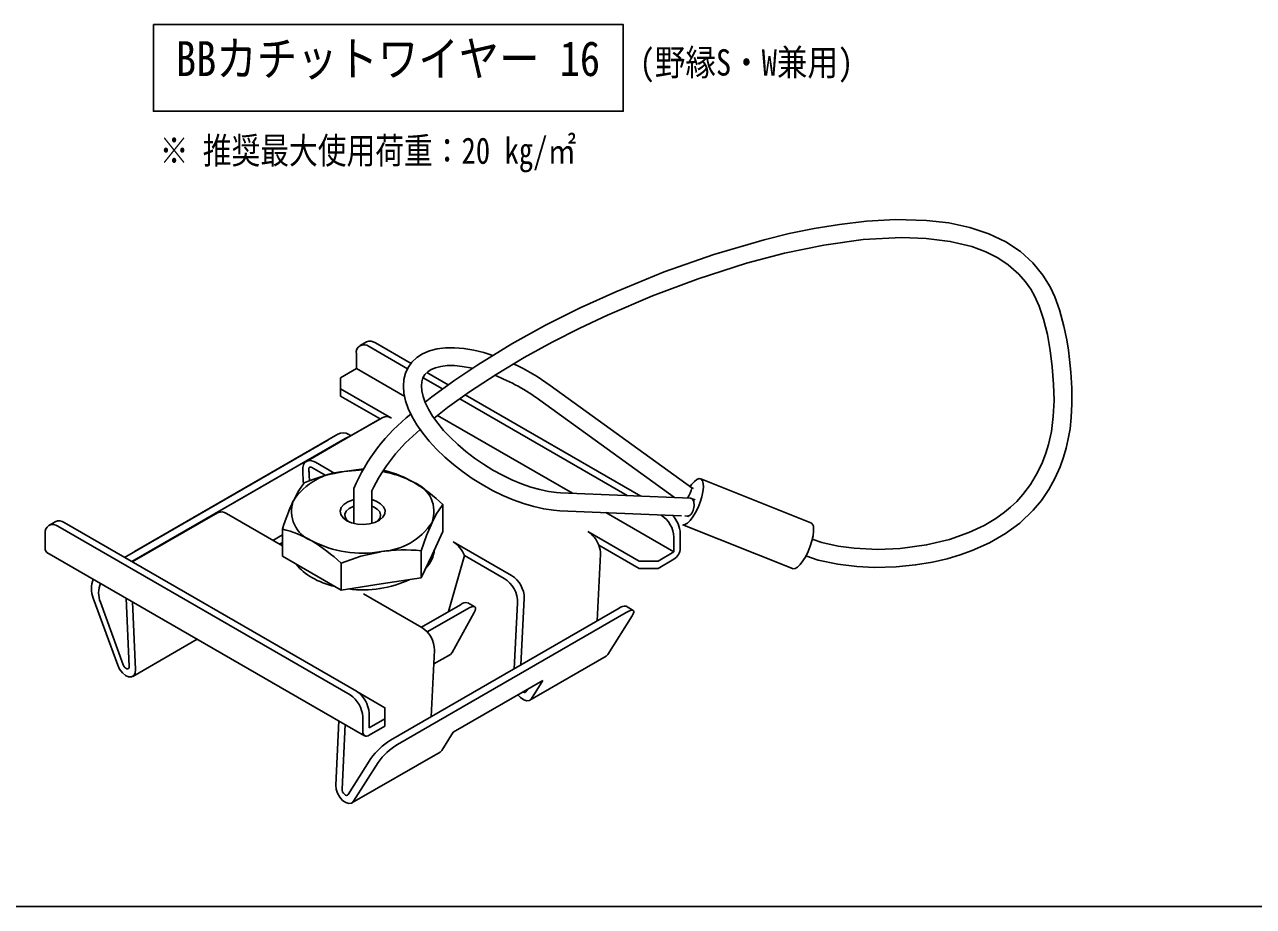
# Model space of a CAD drawing. Units: millimetres on the paper. Extents: x -142 to 140, y -97 to 98.
# Drawn here: x -45.6 to 22.8, y -96.8 to -47.7 of the extents above; entities that cross this region are included whole.
import ezdxf
from ezdxf.enums import TextEntityAlignment as Align

# ---------------------------------------------------------------- set-up
doc = ezdxf.new("R2010")
doc.units = ezdxf.units.MM
doc.layers.add('0-0_文字･図枠･寸法', color=7, linetype='Continuous')
doc.layers.add('0-2_BBカチットワイヤー', color=7, linetype='Continuous')
doc.styles.add('ＭＳ ゴシック', font='')
doc.styles.get('ＭＳ ゴシック').set_extended_font_data('MS Gothic')

msp = doc.modelspace()

# ---------------------------------------------------------------- linework, layer by layer
at = {"layer": '0-0_文字･図枠･寸法'}
msp.add_line((-142.064, -96.769), (139.936, -96.769), dxfattribs=at)
msp.add_lwpolyline([(-38.382, -47.697), (-38.382, -52.523), (-12.238, -52.523), (-12.238, -47.697)], close=True, dxfattribs=at)
at = {"layer": '0-2_BBカチットワイヤー'}
for p, q in [((-26.528, -65.358), (-26.882, -65.562)), ((-26.382, -65.611), (-24.24, -66.848)), ((-24.047, -66.551), (-26.028, -65.407)), ((-27.089, -66.019), (-27.089, -66.836)), ((-27.089, -66.836), (-27.973, -67.346)), ((-27.089, -66.836), (-24.399, -68.389)), ((-23.375, -67.347), (-22.288, -67.974)), ((-21.976, -67.746), (-23.162, -67.062)), ((-27.973, -68.367), (-27.973, -67.959)), ((-27.973, -68.367), (-25.77, -69.638)), ((-11.253, -73.937), (-21.023, -68.297)), ((-8.418, -73.474), (-16.293, -67.785)), ((-21.338, -68.523), (-12.015, -73.905)), ((-16.879, -68.595), (-9.378, -74.014)), ((-25.77, -69.638), (-29.303, -71.678)), ((-25.623, -69.554), (-27.42, -70.591)), ((-22.569, -69.445), (-15.062, -73.779)), ((-28.68, -70.816), (-39.993, -77.347)), ((-28.331, -71.078), (-39.592, -77.579)), ((-28.117, -70.492), (-39.43, -77.023)), ((-27.716, -70.723), (-39.029, -77.254)), ((-28.308, -71.104), (-29.866, -72.003)), ((-27.39, -70.573), (-27.506, -70.506)), ((-29.73, -72.457), (-29.7, -73.095)), ((-28.787, -72.795), (-29.562, -72.348)), ((-28.286, -72.676), (-29.366, -72.053)), ((-26.692, -72.427), (-27.761, -72.564)), ((-26.721, -72.478), (-27.761, -72.564)), ((-30.04, -73.188), (-30.072, -72.507)), ((-25.529, -72.514), (-25.59, -72.511)), ((-1.792, -75.418), (-7.923, -72.972)), ((-27.235, -73.517), (-27.235, -74.387)), ((-26.235, -74.387), (-26.235, -73.625)), ((-8.492, -74.051), (-15.722, -73.751)), ((-8.327, -73.51), (-8.419, -73.474)), ((-27.235, -74.387), (-27.235, -75.457)), ((-26.235, -75.457), (-26.235, -74.387)), ((-22.271, -75.909), (-22.271, -74.404)), ((-8.239, -74.143), (-8.445, -74.061)), ((-34.815, -74.86), (-39.558, -77.598)), ((-34.315, -74.91), (-31.2, -76.708)), ((-13.195, -74.857), (-9.411, -77.041)), ((-10.147, -74.983), (-10.118, -75)), ((-8.807, -75.039), (-8.655, -75.045)), ((-8.679, -75.044), (-8.61, -75.072)), ((-43.852, -75.359), (-44.206, -75.563)), ((-27.442, -85.001), (-43.706, -75.612)), ((-43.352, -75.408), (-27.089, -84.797)), ((-22.271, -75.909), (-22.874, -77.195)), ((-8.922, -75.534), (-2.811, -77.972)), ((-44.413, -76.021), (-44.413, -76.837)), ((-31.2, -76.09), (-31.735, -76.399)), ((-31.2, -76.518), (-31.365, -76.613)), ((-18.447, -78.356), (-21.691, -76.484)), ((-9.411, -77.041), (-9.411, -76.225)), ((-9.057, -76.837), (-9.057, -76.021)), ((-44.309, -77.066), (-26.632, -87.271)), ((-23.478, -78.482), (-23.478, -76.978)), ((-22.874, -77.195), (-23.478, -78.482)), ((-21.953, -80.359), (-21.078, -77.245)), ((-18.867, -78.522), (-21.078, -77.245)), ((-13.499, -77.176), (-13.682, -80.881)), ((-11.356, -77.96), (-13.592, -76.668)), ((-10.295, -77.551), (-9.411, -77.041)), ((-27.942, -79.166), (-29.571, -78.221)), ((-23.478, -78.482), (-25.71, -78.824)), ((-41.737, -79.607), (-40.373, -83.337)), ((-40.061, -83.325), (-41.336, -79.839)), ((-39.907, -79.608), (-39.729, -83.409)), ((-39.376, -83.59), (-39.553, -79.812)), ((-26.689, -79.369), (-23.446, -81.241)), ((-21.294, -79.979), (-23.463, -81.231)), ((-20.501, -80.098), (-20.893, -79.872)), ((-18.3, -83.547), (-18.119, -79.895)), ((-17.741, -79.625), (-17.925, -83.331)), ((-12.464, -80.178), (-25.192, -87.526)), ((-12.063, -80.409), (-24.791, -87.757)), ((-20.902, -80.205), (-23.14, -81.498)), ((-21.749, -82.635), (-20.534, -80.417)), ((-11.734, -80.599), (-13.098, -82.755)), ((-11.674, -80.296), (-12.075, -80.064)), ((-39.53, -83.968), (-35.942, -81.896)), ((-22.923, -86.216), (-22.74, -82.511)), ((-22.778, -83.277), (-21.852, -82.743)), ((-21.852, -82.743), (-21.749, -82.635)), ((-13.098, -82.755), (-13.19, -82.845)), ((-17.433, -85.295), (-13.19, -82.845)), ((-21.699, -87.078), (-16.701, -84.193)), ((-17.652, -84.831), (-17.563, -84.691)), ((-17.012, -84.686), (-17.34, -85.204)), ((-16.701, -84.193), (-17.046, -84.738)), ((-26.382, -86.022), (-26.382, -86.838)), ((-28.06, -86.447), (-28.237, -90.02)), ((-27.884, -90.247), (-27.706, -86.651)), ((-26.735, -87.042), (-26.735, -86.226)), ((-26.382, -86.838), (-25.498, -86.328)), ((-25.498, -86.736), (-26.382, -87.246)), ((-25.498, -86.736), (-25.498, -86.328)), ((-22.339, -88.089), (-21.699, -87.078)), ((-27.333, -91.009), (-22.431, -88.18)), ((-22.431, -88.18), (-22.339, -88.089)), ((-26.277, -88.532), (-27.552, -90.546)), ((-27.24, -90.919), (-25.876, -88.763))]:
    msp.add_line(p, q, dxfattribs=at)
for points in [[(7.061, -58.983), (5.897, -58.736), (4.647, -58.591), (2.929, -58.55), (1.308, -58.64), (-0.205, -58.815), (-1.612, -59.047), (-2.994, -59.332), (-4.389, -59.672), (-7.196, -60.493), (-9.952, -61.464), (-12.647, -62.561), (-14.624, -63.462), (-16.555, -64.432), (-18.435, -65.471), (-20.326, -66.624), (-21.614, -67.482), (-22.881, -68.408), (-23.258, -68.714)], [(-2.072, -77.268), (-1.378, -77.496), (-0.284, -77.729), (0.762, -77.859), (1.747, -77.907), (2.957, -77.877), (4.039, -77.769), (4.988, -77.608), (5.802, -77.418), (6.513, -77.207), (7.195, -76.962), (8.16, -76.529), (9.044, -76.021), (9.841, -75.435), (10.585, -74.723), (11.038, -74.173), (11.446, -73.567), (11.788, -72.948), (12.078, -72.303), (12.27, -71.773), (12.418, -71.269), (12.536, -70.757), (12.633, -70.185), (12.702, -69.564), (12.741, -68.809), (12.733, -67.929), (12.677, -67.044), (12.607, -66.341), (12.541, -65.82), (12.451, -65.243), (12.297, -64.475), (12.055, -63.579), (11.784, -62.845), (11.523, -62.298), (11.124, -61.646), (10.571, -60.959), (9.881, -60.326), (9.062, -59.783), (8.123, -59.335), (7.061, -58.983)], [(-22.761, -69.597), (-22.009, -69.003), (-20.789, -68.13), (-19.315, -67.167), (-17.753, -66.231), (-16.194, -65.371), (-14.645, -64.582), (-13.111, -63.86), (-10.607, -62.793), (-8.057, -61.837), (-5.368, -60.978), (-3.256, -60.419), (-1.068, -59.965), (1.116, -59.663), (3.253, -59.545), (4.635, -59.593), (5.964, -59.761), (7.168, -60.054), (7.947, -60.344), (8.615, -60.679), (9.196, -61.062), (9.783, -61.58), (10.155, -62.011), (10.444, -62.429), (10.654, -62.795), (10.914, -63.363), (11.165, -64.091), (11.375, -64.937), (11.532, -65.825), (11.645, -66.75), (11.72, -67.698), (11.743, -68.618), (11.704, -69.5), (11.597, -70.338), (11.436, -71.068), (11.288, -71.554), (11.105, -72.039), (10.827, -72.631), (10.438, -73.289), (10.016, -73.854)], [(-19.484, -66.111), (-19.996, -65.949), (-20.556, -65.813), (-21.099, -65.721), (-21.622, -65.676), (-22.118, -65.681), (-22.585, -65.737), (-23.014, -65.847), (-23.398, -66.011), (-23.728, -66.224), (-23.997, -66.48), (-24.205, -66.771), (-24.351, -67.093), (-24.439, -67.439), (-24.468, -67.811), (-24.438, -68.207), (-24.348, -68.626), (-24.196, -69.065), (-23.984, -69.516), (-23.717, -69.973), (-23.397, -70.43), (-23.03, -70.883), (-22.62, -71.328), (-22.171, -71.761), (-21.687, -72.178), (-21.175, -72.576), (-20.638, -72.95), (-20.082, -73.298), (-19.513, -73.616), (-18.936, -73.9), (-18.356, -74.147), (-17.78, -74.356), (-17.211, -74.523), (-16.656, -74.647), (-16.118, -74.725), (-15.764, -74.751), (-8.986, -75.031)], [(-15.722, -73.751), (-15.946, -73.737), (-16.394, -73.678), (-16.873, -73.577), (-17.375, -73.436), (-17.895, -73.254), (-18.426, -73.033), (-18.959, -72.776), (-19.49, -72.486), (-20.01, -72.167), (-20.512, -71.821), (-20.992, -71.455), (-21.442, -71.072), (-21.857, -70.677), (-22.231, -70.277), (-22.561, -69.877), (-22.843, -69.482), (-23.073, -69.1), (-23.25, -68.735), (-23.374, -68.395), (-23.445, -68.085), (-23.468, -67.809), (-23.446, -67.568), (-23.383, -67.359), (-23.271, -67.171), (-23.116, -67.015), (-22.921, -66.89), (-22.684, -66.791), (-22.378, -66.716), (-22.027, -66.677), (-21.633, -66.676), (-21.201, -66.716), (-20.736, -66.796), (-20.626, -66.824)], [(-25.124, -69.603), (-27.973, -67.959), (-27.973, -67.346)], [(-28.117, -70.492), (-27.972, -70.432), (-27.818, -70.414), (-27.66, -70.439), (-27.506, -70.506), (-27.506, -70.506)], [(-27.53, -70.654), (-27.571, -70.663), (-27.716, -70.723)], [(-29.366, -72.053), (-29.509, -71.987), (-29.646, -71.958), (-29.771, -71.966), (-29.88, -72.011), (-29.967, -72.092), (-30.03, -72.205), (-30.066, -72.345), (-30.072, -72.507)], [(-29.717, -72.745), (-29.717, -72.734), (-29.717, -72.723), (-29.718, -72.712), (-29.718, -72.701), (-29.719, -72.689), (-29.719, -72.678), (-29.72, -72.667), (-29.72, -72.655), (-29.721, -72.643), (-29.721, -72.632), (-29.722, -72.62), (-29.723, -72.608), (-29.723, -72.596), (-29.724, -72.583), (-29.724, -72.571), (-29.725, -72.558), (-29.726, -72.545), (-29.726, -72.532), (-29.727, -72.519), (-29.728, -72.505), (-29.728, -72.491), (-29.729, -72.477), (-29.73, -72.463), (-29.73, -72.448), (-29.73, -72.434), (-29.73, -72.42), (-29.729, -72.407), (-29.728, -72.394), (-29.725, -72.381), (-29.722, -72.37), (-29.718, -72.359), (-29.712, -72.35), (-29.705, -72.342), (-29.697, -72.335), (-29.688, -72.33), (-29.676, -72.326), (-29.664, -72.323), (-29.652, -72.322), (-29.639, -72.323)], [(-29.639, -72.323), (-29.626, -72.324), (-29.614, -72.327), (-29.602, -72.33), (-29.591, -72.334), (-29.58, -72.339), (-29.569, -72.344), (-29.558, -72.35), (-29.548, -72.356), (-29.537, -72.362)], [(-7.777, -73.233), (-7.82, -73.078), (-7.896, -72.986), (-8.001, -72.962), (-8.129, -73.008), (-8.274, -73.12), (-8.427, -73.294), (-8.509, -73.408)], [(-29.993, -73.197), (-30.289, -73.616), (-30.596, -74.192)], [(-8.921, -75.533), (-8.919, -75.534), (-8.801, -75.523), (-8.664, -75.443), (-8.514, -75.299), (-8.36, -75.098), (-8.21, -74.852), (-8.072, -74.573), (-7.953, -74.277), (-7.86, -73.979), (-7.798, -73.696), (-7.77, -73.443), (-7.777, -73.233)], [(10.016, -73.854), (9.664, -74.242), (9.327, -74.559), (8.988, -74.838), (8.508, -75.178), (7.85, -75.564), (6.995, -75.966), (5.93, -76.343), (4.653, -76.656), (3.177, -76.861), (1.945, -76.91), (0.622, -76.84), (-0.278, -76.717), (-1.176, -76.519), (-1.712, -76.339)], [(-27.621, -75.305), (-27.826, -75.148), (-27.95, -74.965), (-27.984, -74.769), (-27.926, -74.576), (-27.779, -74.398), (-27.554, -74.251), (-27.269, -74.143), (-27.235, -74.134)], [(-27.235, -74.5), (-27.265, -74.51), (-27.492, -74.622), (-27.651, -74.768), (-27.729, -74.934), (-27.718, -75.106), (-27.621, -75.268), (-27.521, -75.357)], [(-26.235, -74.134), (-25.977, -74.222), (-25.737, -74.361), (-25.571, -74.533), (-25.491, -74.724), (-25.504, -74.92), (-25.608, -75.107), (-25.795, -75.271), (-26.052, -75.4), (-26.36, -75.484), (-26.696, -75.517), (-27.034, -75.496), (-27.351, -75.424), (-27.621, -75.305)], [(-25.95, -75.357), (-25.89, -75.308), (-25.77, -75.151), (-25.736, -74.98), (-25.791, -74.811), (-25.929, -74.658), (-26.139, -74.536), (-26.235, -74.5)], [(-8.492, -74.051), (-8.489, -74.051), (-8.443, -74.062), (-8.402, -74.087), (-8.365, -74.126), (-8.335, -74.178), (-8.312, -74.242), (-8.298, -74.314), (-8.291, -74.394), (-8.293, -74.479), (-8.304, -74.565), (-8.323, -74.651), (-8.349, -74.734), (-8.382, -74.811), (-8.421, -74.88)], [(-29.571, -78.221), (-31.2, -77.276), (-31.2, -75.771)], [(-23.478, -76.978), (-23.182, -76.135), (-22.874, -75.399)], [(-10.295, -77.551), (-11.356, -77.551), (-14.205, -75.907)], [(-2.811, -77.972), (-2.788, -77.98), (-2.671, -77.969), (-2.534, -77.889), (-2.384, -77.745), (-2.23, -77.544), (-2.08, -77.298), (-1.941, -77.019), (-1.823, -76.723), (-1.73, -76.425), (-1.667, -76.142), (-1.639, -75.888), (-1.647, -75.678)], [(-25.71, -78.824), (-27.942, -79.166), (-27.942, -77.661), (-26.848, -77.282), (-25.71, -77.028)], [(-9.411, -77.449), (-10.295, -77.96), (-11.356, -77.96)], [(-20.534, -80.417), (-20.482, -80.304), (-20.458, -80.211), (-20.465, -80.141), (-20.501, -80.098), (-20.566, -80.083), (-20.657, -80.096), (-20.77, -80.137), (-20.902, -80.205)], [(-11.734, -80.599), (-11.674, -80.49), (-11.643, -80.401), (-11.643, -80.336), (-11.674, -80.296), (-11.734, -80.283), (-11.821, -80.299), (-11.932, -80.341), (-12.063, -80.409)], [(-40.373, -83.337), (-40.263, -83.563), (-40.113, -83.762), (-39.94, -83.91), (-39.762, -83.991), (-39.601, -83.995), (-39.474, -83.924), (-39.396, -83.783), (-39.376, -83.59)], [(-39.729, -83.409), (-39.735, -83.473), (-39.761, -83.52), (-39.804, -83.544), (-39.857, -83.542), (-39.917, -83.515), (-39.975, -83.466), (-40.025, -83.4), (-40.061, -83.325)], [(-27.071, -84.808), (-25.498, -85.716), (-25.498, -86.328)], [(-17.34, -85.204), (-17.45, -85.303), (-17.6, -85.328), (-17.774, -85.276), (-17.951, -85.152), (-18.093, -84.997)], [(-17.822, -84.84), (-17.797, -84.855), (-17.739, -84.873), (-17.689, -84.864), (-17.652, -84.831)], [(-28.237, -90.02), (-28.217, -90.237), (-28.139, -90.467), (-28.012, -90.685), (-27.851, -90.867), (-27.673, -90.991), (-27.5, -91.043), (-27.349, -91.018), (-27.24, -90.919)], [(-27.552, -90.546), (-27.588, -90.579), (-27.638, -90.588), (-27.696, -90.57), (-27.755, -90.529), (-27.809, -90.468), (-27.851, -90.396), (-27.877, -90.319), (-27.884, -90.247)]]:
    msp.add_lwpolyline(points, dxfattribs=at)
for centre, radius, start, end in [((-26.658, -65.95), 0.437, 50.79671, 189.21399), ((-26.321, -65.816), 0.503, 54.38234, 114.30723), ((-23.312, -77.337), 11.854, 53.69195, 65.16961), ((-23.388, -77.449), 10.989, 53.67418, 68.64771), ((-17.497, -77.69), 10.595, 128.23425, 156.80198), ((-25.417, -70.015), 0.505, 54.53269, 114.15688), ((-17.376, -77.888), 9.818, 128.82135, 154.58046), ((-27.545, -76.222), 3.664, 93.37339, 146.37041), ((-26.207, -82.289), 9.849, 99.07925, 112.60925), ((-26.578, -78.141), 5.65, 61.70113, 80.33594), ((-26.947, -78.406), 6.061, 59.81867, 76.46797), ((-24.525, -74.806), 1.754, 340.23755, 69.11596), ((-29.057, -81.65), 9.928, 46.87807, 58.70229), ((-9.752, -73.237), 1.355, 323.47394, 349.93102), ((-18.506, -79.718), 13.294, 155.43818, 162.72695), ((-28.946, -74.786), 1.754, 160.23754, 249.11597), ((-18.322, -77.478), 5.004, 142.09419, 155.44943), ((-34.608, -75.315), 0.5, 54.18795, 114.50162), ((-10.946, -76.294), 1.537, 2.6055, 57.39452), ((-10.593, -76.09), 1.537, 2.6055, 44.66253), ((-8.685, -74.755), 0.292, 275.88602, 334.4913), ((-43.982, -75.951), 0.437, 50.79671, 189.21399), ((-43.645, -75.817), 0.503, 54.38234, 114.30723), ((-32.618, -81.664), 6.062, 59.81976, 76.46689), ((-25.925, -73.369), 3.665, 273.37346, 326.37034), ((-15.033, -77.199), 1.535, 20.22715, 57.36199), ((-1.925, -75.663), 0.279, 356.78639, 61.46747), ((-26.743, -70.983), 6.132, 242.53837, 279.70013), ((-34.723, -84.9), 9.918, 46.8722, 58.70785), ((-22.518, -77.776), 1.535, 20.22712, 57.36202), ((-44.171, -76.865), 0.244, 173.31355, 235.37539), ((-24.395, -85.838), 8.908, 84.08528, 98.48488), ((-24.381, -76.768), 1.649, 314.4547, 355.30586), ((-14.759, -77.146), 1.261, 358.63829, 22.26408), ((-9.825, -76.802), 0.768, 302.60562, 357.39432), ((-28.279, -76.106), 2.691, 216.94122, 241.3052), ((-40.391, -79.086), 1.442, 158.34146, 201.17536), ((-27.168, -74.19), 4.905, 240.66237, 256.79798), ((-26.717, -72.952), 6.202, 262.55394, 294.85692), ((-19.617, -79.821), 1.5, 357.16408, 60.00269), ((-19.264, -79.641), 1.523, 0.59102, 57.57081), ((-39.99, -79.318), 1.443, 158.3425, 201.17432), ((-20.988, -80.322), 0.46, 78.16975, 131.74269), ((-12.151, -80.526), 0.468, 80.6104, 131.90346), ((-24.262, -82.526), 1.523, 0.59102, 57.57081), ((-27.917, -86.091), 1.537, 2.6055, 57.39452), ((-28.27, -86.296), 1.537, 2.6055, 57.39452), ((-26.52, -87.077), 0.218, 170.78712, 309.20231), ((-23.353, -90.598), 3.58, 120.90236, 144.7604), ((-22.952, -90.829), 3.58, 120.90236, 144.7604)]:
    msp.add_arc(centre, radius, start, end, dxfattribs=at)

# ---------------------------------------------------------------- texts
at = {"layer": '0-0_文字･図枠･寸法', "style": 'ＭＳ ゴシック'}
for s, height, width, p in [('BBカチットワイヤー 16', 1.94, 0.85, (-37.129, -51.142)), ('(野縁S・W兼用)', 1.466, 0.85, (-11.322, -50.975)), ('※ 推奨最大使用荷重：20 kg/㎡', 1.466, 0.8, (-38.032, -55.884))]:
    msp.add_text(s, height=height, dxfattribs=dict(at, width=width)).set_placement(p, align=Align.BOTTOM_LEFT)

doc.saveas('drawing.dxf')
